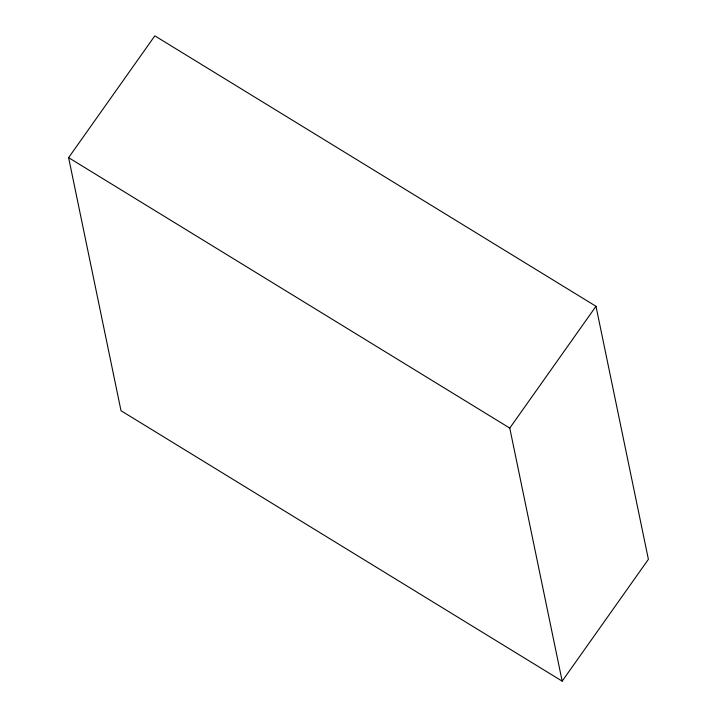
<?xml version="1.0" encoding="UTF-8"?>
<svg xmlns="http://www.w3.org/2000/svg" width="717" height="717" viewBox="0 0 717 717"><rect width="100%" height="100%" fill="white"/><g stroke="black" fill="none" stroke-linecap="round" stroke-linejoin="round"><path stroke-width="1.08" d="M68.608 157.659L154.827 35.85L595.988 306.284L648.392 559.341L562.173 681.15L121.012 410.716L68.608 157.659L509.769 428.094L562.173 681.15M509.769 428.094L595.988 306.284"/></g></svg>
